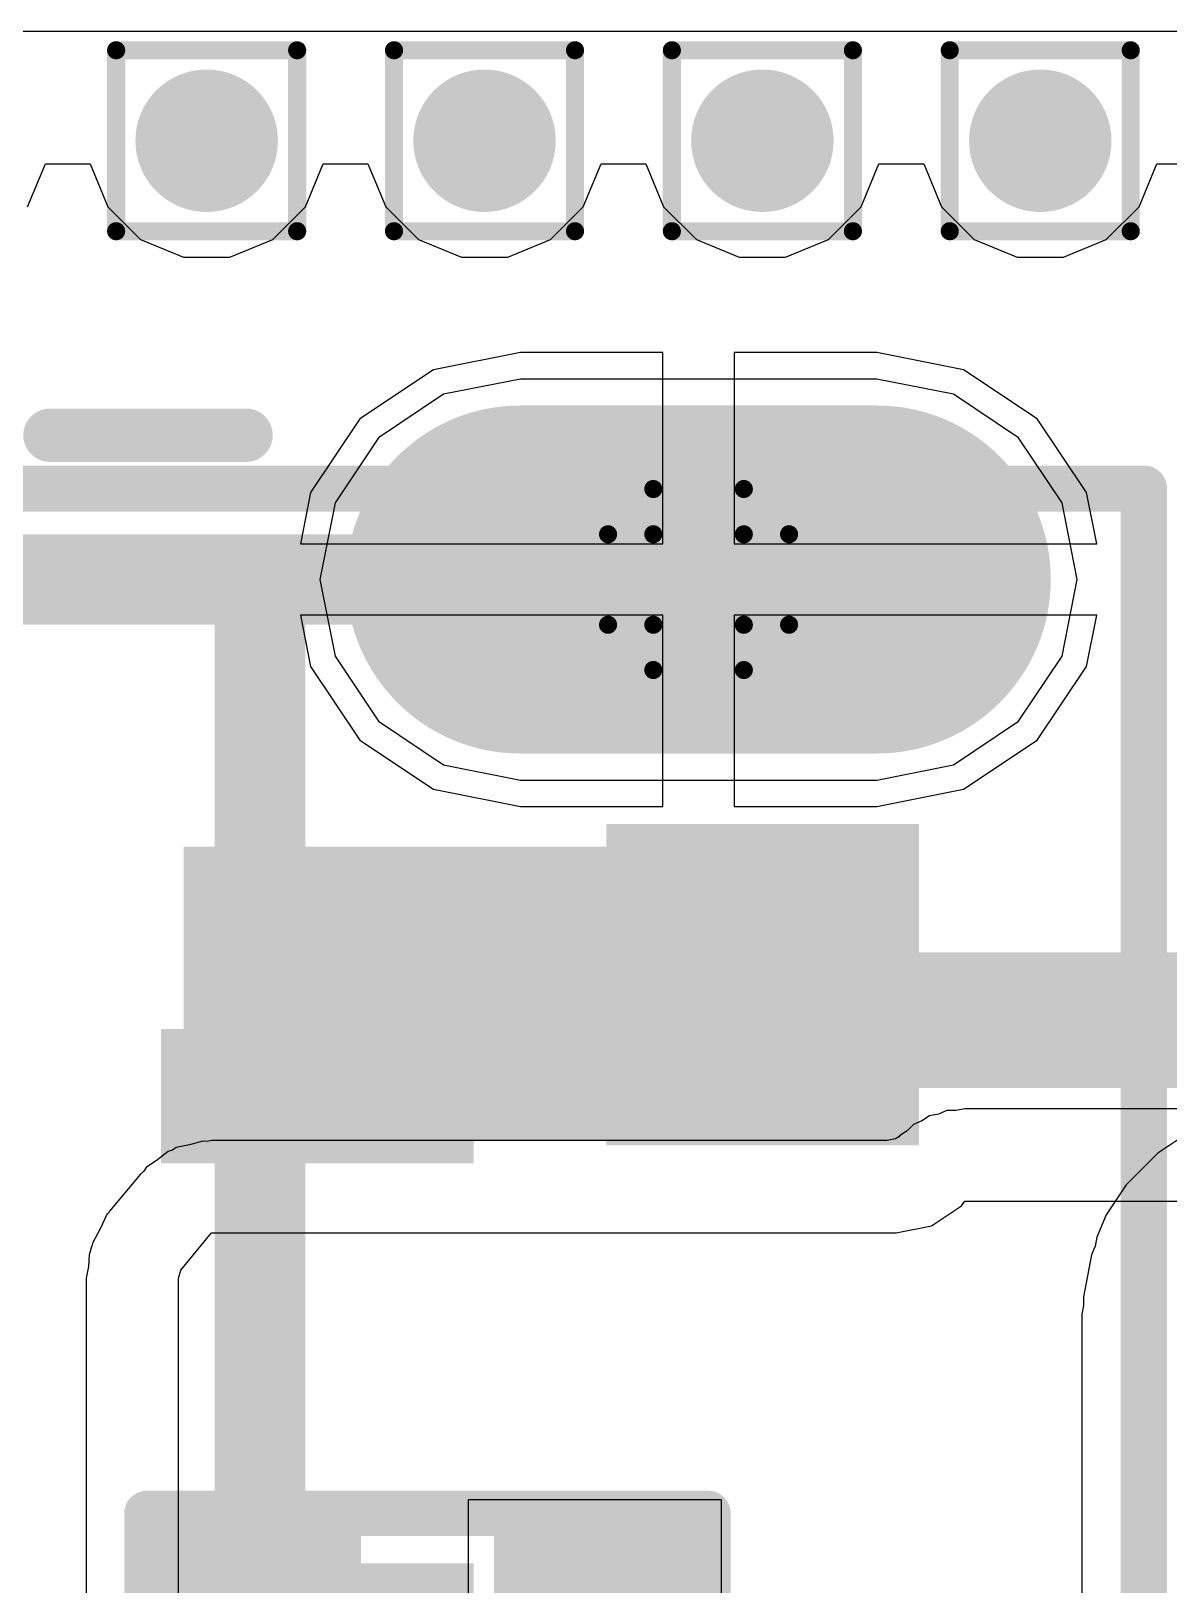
# Model space of a CAD drawing. Header units: inches. Extents: x -12 to 5355, y -7 to 5366.
# Drawn here: x 2.736 to 5.929, y 29.187 to 33.548 of the extents above; entities that cross this region are included whole.
import ezdxf

# ---------------------------------------------------------------- set-up
doc = ezdxf.new("R2010")
doc.units = ezdxf.units.IN
for name, color, linetype in [('BOTTOM LAYER', 5, 'Continuous'), ('Bottom Overlay', 54, 'Continuous'), ('Bottom Paste', 16, 'Continuous'), ('Bottom Solder', 6, 'Continuous'), ('Drill Drawing', 1, 'Continuous'), ('GROUND1', 16, 'Continuous'), ('GROUND2', 156, 'Continuous'), ('Multi-Layer', 9, 'Continuous'), ('Pad Holes', 156, 'Continuous'), ('POWER', 76, 'Continuous'), ('SIGNAL', 90, 'Continuous'), ('Top 3D Models', 56, 'Continuous'), ('TOP LAYER', 1, 'Continuous'), ('Top Overlay', 2, 'Continuous'), ('Top Paste', 8, 'Continuous'), ('Top Solder', 216, 'Continuous'), ('Via Holes', 16, 'Continuous')]:
    doc.layers.add(name, color=color, linetype=linetype)

# ---------------------------------------------------------------- blocks, each defined once
blk = doc.blocks.new('2036150003_1')
at = {"layer": 'BOTTOM LAYER'}
h = blk.add_hatch(color=5, dxfattribs=at)
edge = h.paths.add_edge_path()
edge.add_arc((-4.45, 1.01), 0.425, 180, 360)
edge.add_line((-4.025, 1.01), (-4.025, 2.01))
edge.add_arc((-4.45, 2.01), 0.425, 0, 180)
edge.add_line((-4.875, 2.01), (-4.875, 1.01))
at = {"layer": 'Bottom Solder'}
h = blk.add_hatch(color=6, dxfattribs=at)
edge = h.paths.add_edge_path()
edge.add_arc((-4.45, 1.01), 0.4885, 180, 360)
edge.add_line((-3.9615, 1.01), (-3.9615, 2.01))
edge.add_arc((-4.45, 2.01), 0.4885, 0, 180)
edge.add_line((-4.9385, 2.01), (-4.9385, 1.01))
at = {"layer": 'GROUND1'}
h = blk.add_hatch(color=16, dxfattribs=at)
edge = h.paths.add_edge_path()
edge.add_arc((-4.45, 1.01), 0.425, 180, 360)
edge.add_line((-4.025, 1.01), (-4.025, 2.01))
edge.add_arc((-4.45, 2.01), 0.425, 0, 180)
edge.add_line((-4.875, 2.01), (-4.875, 1.01))
at = {"layer": 'GROUND2'}
h = blk.add_hatch(color=156, dxfattribs=at)
edge = h.paths.add_edge_path()
edge.add_arc((-4.45, 1.01), 0.425, 180, 360)
edge.add_line((-4.025, 1.01), (-4.025, 2.01))
edge.add_arc((-4.45, 2.01), 0.425, 0, 180)
edge.add_line((-4.875, 2.01), (-4.875, 1.01))
at = {"layer": 'Multi-Layer'}
h = blk.add_hatch(color=9, dxfattribs=at)
edge = h.paths.add_edge_path()
edge.add_arc((-4.45, 1.01), 0.425, 180, 360)
edge.add_line((-4.025, 1.01), (-4.025, 2.01))
edge.add_arc((-4.45, 2.01), 0.425, 0, 180)
edge.add_line((-4.875, 2.01), (-4.875, 1.01))
at = {"layer": 'Pad Holes'}
h = blk.add_hatch(color=7, dxfattribs=at)
edge = h.paths.add_edge_path()
edge.add_arc((-4.45, 1.01), 0.225, 180, 360)
edge.add_line((-4.225, 1.01), (-4.225, 2.01))
edge.add_arc((-4.45, 2.01), 0.225, 0, 180)
edge.add_line((-4.675, 2.01), (-4.675, 1.01))
at = {"layer": 'POWER'}
h = blk.add_hatch(color=76, dxfattribs=at)
edge = h.paths.add_edge_path()
edge.add_arc((-4.45, 1.01), 0.425, 180, 360)
edge.add_line((-4.025, 1.01), (-4.025, 2.01))
edge.add_arc((-4.45, 2.01), 0.425, 0, 180)
edge.add_line((-4.875, 2.01), (-4.875, 1.01))
at = {"layer": 'SIGNAL'}
h = blk.add_hatch(color=90, dxfattribs=at)
edge = h.paths.add_edge_path()
edge.add_arc((-4.45, 1.01), 0.425, 180, 360)
edge.add_line((-4.025, 1.01), (-4.025, 2.01))
edge.add_arc((-4.45, 2.01), 0.425, 0, 180)
edge.add_line((-4.875, 2.01), (-4.875, 1.01))
at = {"layer": 'TOP LAYER'}
h = blk.add_hatch(color=1, dxfattribs=at)
edge = h.paths.add_edge_path()
edge.add_arc((-4.45, 1.01), 0.425, 180, 360)
edge.add_line((-4.025, 1.01), (-4.025, 2.01))
edge.add_arc((-4.45, 2.01), 0.425, 0, 180)
edge.add_line((-4.875, 2.01), (-4.875, 1.01))
for points in [[(-3.7, 2.065), (-3.4, 2.065), (-3.4, 1.315), (-3.7, 1.315)], [(-3.175, 2.065), (-2.925, 2.065), (-2.925, 1.315), (-3.175, 1.315)], [(-3.125, 0.815), (-2.875, 0.815), (-2.875, 0.065), (-3.125, 0.065)]]:
    blk.add_hatch(color=1, dxfattribs=at).paths.add_polyline_path(points)
at = {"layer": 'Top Paste'}
for points in [[(-3.7, 2.065), (-3.4, 2.065), (-3.4, 1.315), (-3.7, 1.315)], [(-3.175, 2.065), (-2.925, 2.065), (-2.925, 1.315), (-3.175, 1.315)], [(-3.125, 0.815), (-2.875, 0.815), (-2.875, 0.065), (-3.125, 0.065)]]:
    blk.add_hatch(color=8, dxfattribs=at).paths.add_polyline_path(points)
at = {"layer": 'Top Solder'}
h = blk.add_hatch(color=216, dxfattribs=at)
edge = h.paths.add_edge_path()
edge.add_arc((-4.45, 1.01), 0.4885, 180, 360)
edge.add_line((-3.9615, 1.01), (-3.9615, 2.01))
edge.add_arc((-4.45, 2.01), 0.4885, 0, 180)
edge.add_line((-4.9385, 2.01), (-4.9385, 1.01))
for points in [[(-3.7635, 2.1285), (-3.3365, 2.1285), (-3.3365, 1.2515), (-3.7635, 1.2515)], [(-3.2385, 2.1285), (-2.8615, 2.1285), (-2.8615, 1.2515), (-3.2385, 1.2515)], [(-3.1885, 0.8785), (-2.8115, 0.8785), (-2.8115, 0.0015), (-3.1885, 0.0015)], [(-1.6885, 0.8785), (-1.3115, 0.8785), (-1.3115, 0.0015), (-1.6885, 0.0015)]]:
    blk.add_hatch(color=216, dxfattribs=at).paths.add_polyline_path(points)
at = {"layer": 'Top 3D Models'}
for points in [[(4.705, 2.76, 0.13, 0.13, 0), (-4.705, 2.76, 0.13, 0.13, 0)], [(-4.705, -3.16, 0.13, 0.13, 0), (-4.705, 2.76, 0.13, 0.13, 0)]]:
    blk.add_lwpolyline(points, format="xyseb", dxfattribs=at)
blk.add_lwpolyline([(-4.7375, 2.76, 0.065, 0.065, 1), (-4.6725, 2.76, 0.065, 0.065, 1)], format="xyseb", close=True, dxfattribs=at)
blk.add_lwpolyline([(-4.7375, 2.76, 0.065, 0.065, 1), (-4.6725, 2.76, 0.065, 0.065, 1)], format="xyseb", close=True, dxfattribs=at)
at = {"layer": 'Top Overlay'}
blk.add_lwpolyline([(-4.855, -0.31, 0.15, 0.15, 0), (-4.855, 0.24, 0.15, 0.15, 0)], format="xyseb", dxfattribs=at)
for points in [[(-4.8925, 0.24, 0.075, 0.075, 1), (-4.8175, 0.24, 0.075, 0.075, 1)], [(-4.8925, -0.31, 0.075, 0.075, 1), (-4.8175, -0.31, 0.075, 0.075, 1)]]:
    blk.add_lwpolyline(points, format="xyseb", close=True, dxfattribs=at)
blk = doc.blocks.new('R___0402_B_97')
at = {"layer": 'BOTTOM LAYER'}
for points in [[(-0.2413, 0.3175), (-0.2413, -0.3175), (-0.6985, -0.3175), (-0.6985, 0.3175)], [(0.6985, 0.3175), (0.6985, -0.3175), (0.2413, -0.3175), (0.2413, 0.3175)]]:
    blk.add_hatch(color=5, dxfattribs=at).paths.add_polyline_path(points)
at = {"layer": 'Bottom Paste'}
for points in [[(-0.2413, 0.3175), (-0.2413, -0.3175), (-0.6985, -0.3175), (-0.6985, 0.3175)], [(0.6985, 0.3175), (0.6985, -0.3175), (0.2413, -0.3175), (0.2413, 0.3175)]]:
    blk.add_hatch(color=16, dxfattribs=at).paths.add_polyline_path(points)
at = {"layer": 'Bottom Solder'}
for points in [[(-0.1863, 0.3725), (-0.1863, -0.3725), (-0.7535, -0.3725), (-0.7535, 0.3725)], [(0.7535, 0.3725), (0.7535, -0.3725), (0.1863, -0.3725), (0.1863, 0.3725)]]:
    blk.add_hatch(color=6, dxfattribs=at).paths.add_polyline_path(points)
at = {"layer": 'Bottom Overlay'}
for points in [[(-0.7874, 0.4064, 0.127, 0.127, 0), (-0.7874, -0.4064, 0.127, 0.127, 0)], [(0.7874, 0.4064, 0.127, 0.127, 0), (-0.7874, 0.4064, 0.127, 0.127, 0)], [(0.7874, 0.4064, 0.127, 0.127, 0), (0.7874, -0.4064, 0.127, 0.127, 0)], [(0.8128, 0.4318, 0.00323, 0.00323, 0), (-0.8128, 0.4318, 0.00323, 0.00323, 0)], [(0.7874, -0.4064, 0.127, 0.127, 0), (-0.7874, -0.4064, 0.127, 0.127, 0)]]:
    blk.add_lwpolyline(points, format="xyseb", dxfattribs=at)
for points in [[(-0.8191, 0.4064, 0.0635, 0.0635, 1), (-0.7556, 0.4064, 0.0635, 0.0635, 1)], [(-0.8191, 0.4064, 0.0635, 0.0635, 1), (-0.7556, 0.4064, 0.0635, 0.0635, 1)], [(0.7556, 0.4064, 0.0635, 0.0635, 1), (0.8191, 0.4064, 0.0635, 0.0635, 1)], [(0.7556, 0.4064, 0.0635, 0.0635, 1), (0.8191, 0.4064, 0.0635, 0.0635, 1)], [(-0.8136, 0.4318, 0.00161, 0.00161, 1), (-0.812, 0.4318, 0.00161, 0.00161, 1)], [(0.812, 0.4318, 0.00161, 0.00161, 1), (0.8136, 0.4318, 0.00161, 0.00161, 1)], [(-0.8191, -0.4064, 0.0635, 0.0635, 1), (-0.7556, -0.4064, 0.0635, 0.0635, 1)], [(-0.8191, -0.4064, 0.0635, 0.0635, 1), (-0.7556, -0.4064, 0.0635, 0.0635, 1)], [(0.7556, -0.4064, 0.0635, 0.0635, 1), (0.8191, -0.4064, 0.0635, 0.0635, 1)], [(0.7556, -0.4064, 0.0635, 0.0635, 1), (0.8191, -0.4064, 0.0635, 0.0635, 1)]]:
    blk.add_lwpolyline(points, format="xyseb", close=True, dxfattribs=at)

msp = doc.modelspace()

# ---------------------------------------------------------------- hatches: boundary and pattern name
at = {"layer": 'BOTTOM LAYER'}
h = msp.add_hatch(color=5, dxfattribs=at)
edge = h.paths.add_edge_path()
edge.add_arc((3.2283, 33.2406), 0.2, 0, 360)
h = msp.add_hatch(color=5, dxfattribs=at)
edge = h.paths.add_edge_path()
edge.add_arc((4.0081, 33.2406), 0.2, 0, 360)
h = msp.add_hatch(color=5, dxfattribs=at)
edge = h.paths.add_edge_path()
edge.add_arc((4.7879, 33.2406), 0.2, 0, 360)
h = msp.add_hatch(color=5, dxfattribs=at)
edge = h.paths.add_edge_path()
edge.add_arc((5.5677, 33.2406), 0.2, 0, 360)
at = {"layer": 'GROUND1'}
h = msp.add_hatch(color=16, dxfattribs=at)
edge = h.paths.add_edge_path()
edge.add_arc((3.2283, 33.2406), 0.2, 0, 360)
h = msp.add_hatch(color=16, dxfattribs=at)
edge = h.paths.add_edge_path()
edge.add_arc((4.0081, 33.2406), 0.2, 0, 360)
h = msp.add_hatch(color=16, dxfattribs=at)
edge = h.paths.add_edge_path()
edge.add_arc((4.7879, 33.2406), 0.2, 0, 360)
h = msp.add_hatch(color=16, dxfattribs=at)
edge = h.paths.add_edge_path()
edge.add_arc((5.5677, 33.2406), 0.2, 0, 360)
at = {"layer": 'GROUND2'}
h = msp.add_hatch(color=156, dxfattribs=at)
edge = h.paths.add_edge_path()
edge.add_arc((3.2283, 33.2406), 0.2, 0, 360)
h = msp.add_hatch(color=156, dxfattribs=at)
edge = h.paths.add_edge_path()
edge.add_arc((4.0081, 33.2406), 0.2, 0, 360)
h = msp.add_hatch(color=156, dxfattribs=at)
edge = h.paths.add_edge_path()
edge.add_arc((4.7879, 33.2406), 0.2, 0, 360)
h = msp.add_hatch(color=156, dxfattribs=at)
edge = h.paths.add_edge_path()
edge.add_arc((5.5677, 33.2406), 0.2, 0, 360)
at = {"layer": 'POWER'}
h = msp.add_hatch(color=76, dxfattribs=at)
edge = h.paths.add_edge_path()
edge.add_arc((3.2283, 33.2406), 0.2, 0, 360)
h = msp.add_hatch(color=76, dxfattribs=at)
edge = h.paths.add_edge_path()
edge.add_arc((4.0081, 33.2406), 0.2, 0, 360)
h = msp.add_hatch(color=76, dxfattribs=at)
edge = h.paths.add_edge_path()
edge.add_arc((4.7879, 33.2406), 0.2, 0, 360)
h = msp.add_hatch(color=76, dxfattribs=at)
edge = h.paths.add_edge_path()
edge.add_arc((5.5677, 33.2406), 0.2, 0, 360)
at = {"layer": 'SIGNAL'}
h = msp.add_hatch(color=90, dxfattribs=at)
edge = h.paths.add_edge_path()
edge.add_arc((3.2283, 33.2406), 0.2, 0, 360)
h = msp.add_hatch(color=90, dxfattribs=at)
edge = h.paths.add_edge_path()
edge.add_arc((4.0081, 33.2406), 0.2, 0, 360)
h = msp.add_hatch(color=90, dxfattribs=at)
edge = h.paths.add_edge_path()
edge.add_arc((4.7879, 33.2406), 0.2, 0, 360)
h = msp.add_hatch(color=90, dxfattribs=at)
edge = h.paths.add_edge_path()
edge.add_arc((5.5677, 33.2406), 0.2, 0, 360)
at = {"layer": 'TOP LAYER'}
h = msp.add_hatch(color=1, dxfattribs=at)
edge = h.paths.add_edge_path()
edge.add_arc((3.2283, 33.2406), 0.2, 0, 360)
h = msp.add_hatch(color=1, dxfattribs=at)
edge = h.paths.add_edge_path()
edge.add_arc((4.0081, 33.2406), 0.2, 0, 360)
h = msp.add_hatch(color=1, dxfattribs=at)
edge = h.paths.add_edge_path()
edge.add_arc((4.7879, 33.2406), 0.2, 0, 360)
h = msp.add_hatch(color=1, dxfattribs=at)
edge = h.paths.add_edge_path()
edge.add_arc((5.5677, 33.2406), 0.2, 0, 360)
msp.add_hatch(color=1, dxfattribs=at).paths.add_polyline_path([(3.1638, 30.434), (5.1638, 30.434), (5.1638, 31.259), (3.1638, 31.259)])
at = {"layer": 'Via Holes'}
h = msp.add_hatch(color=7, dxfattribs=at)
edge = h.paths.add_edge_path()
edge.add_arc((3.2283, 33.2406), 0.1, 0, 360)
h = msp.add_hatch(color=7, dxfattribs=at)
edge = h.paths.add_edge_path()
edge.add_arc((4.0081, 33.2406), 0.1, 0, 360)
h = msp.add_hatch(color=7, dxfattribs=at)
edge = h.paths.add_edge_path()
edge.add_arc((4.7879, 33.2406), 0.1, 0, 360)
h = msp.add_hatch(color=7, dxfattribs=at)
edge = h.paths.add_edge_path()
edge.add_arc((5.5677, 33.2406), 0.1, 0, 360)

# ---------------------------------------------------------------- linework, layer by layer
at = {"layer": 'BOTTOM LAYER'}
for p, q in [((0.2641, 33.5484), (7.9908, 33.5484)), ((4.1088, 32.6462), (3.8649, 32.5977)), ((4.5088, 32.6462), (4.1088, 32.6462)), ((4.5088, 32.109), (4.5088, 32.6462)), ((5.1088, 32.6462), (4.7088, 32.6462)), ((4.7088, 32.6462), (4.7088, 32.109)), ((5.3527, 32.5977), (5.1088, 32.6462)), ((3.8649, 32.5977), (3.6582, 32.4596)), ((5.5594, 32.4596), (5.3527, 32.5977)), ((3.6582, 32.4596), (3.5201, 32.2529)), ((5.6975, 32.2529), (5.5594, 32.4596)), ((3.5201, 32.2529), (3.4914, 32.109)), ((5.7262, 32.109), (5.6975, 32.2529)), ((3.4914, 32.109), (4.5088, 32.109)), ((4.7088, 32.109), (5.7262, 32.109)), ((4.5088, 31.909), (3.4914, 31.909)), ((3.4914, 31.909), (3.5201, 31.7651)), ((4.5088, 31.3718), (4.5088, 31.909)), ((5.7262, 31.909), (4.7088, 31.909)), ((4.7088, 31.909), (4.7088, 31.3718)), ((5.6975, 31.7651), (5.7262, 31.909)), ((3.5201, 31.7651), (3.6582, 31.5584)), ((5.5594, 31.5584), (5.6975, 31.7651)), ((3.6582, 31.5584), (3.8649, 31.4203)), ((5.3527, 31.4203), (5.5594, 31.5584)), ((3.8649, 31.4203), (4.1088, 31.3718)), ((5.1088, 31.3718), (5.3527, 31.4203)), ((4.1088, 31.3718), (4.5088, 31.3718)), ((4.7088, 31.3718), (5.1088, 31.3718)), ((4.6736, 29.4259), (3.9624, 29.4259)), ((3.9624, 29.4259), (3.9624, 28.5369)), ((4.6736, 28.5369), (4.6736, 29.4259))]:
    msp.add_line(p, q, dxfattribs=at)
for points in [[(1.4088, 32.009, 0.254, 0.254, 0), (3.3782, 32.009, 0.254, 0.254, 0)], [(3.3782, 32.009, 0.254, 0.254, 0), (4.6088, 32.009, 0.254, 0.254, 0)], [(3.3782, 29.0322, 0.254, 0.254, 0), (3.3782, 32.009, 0.254, 0.254, 0)]]:
    msp.add_lwpolyline(points, format="xyseb", dxfattribs=at)
for points in [[(3.3147, 32.009, 0.127, 0.127, 1), (3.4417, 32.009, 0.127, 0.127, 1)], [(3.3147, 32.009, 0.127, 0.127, 1), (3.4417, 32.009, 0.127, 0.127, 1)], [(3.3147, 32.009, 0.127, 0.127, 1), (3.4417, 32.009, 0.127, 0.127, 1)], [(4.5453, 32.009, 0.127, 0.127, 1), (4.6723, 32.009, 0.127, 0.127, 1)]]:
    msp.add_lwpolyline(points, format="xyseb", close=True, dxfattribs=at)
at = {"layer": 'Drill Drawing'}
for points in [[(2.9743, 33.4946, 0.0508, 0.0508, 0), (3.4823, 33.4946, 0.0508, 0.0508, 0)], [(2.9743, 32.9866, 0.0508, 0.0508, 0), (2.9743, 33.4946, 0.0508, 0.0508, 0)], [(3.4823, 32.9866, 0.0508, 0.0508, 0), (3.4823, 33.4946, 0.0508, 0.0508, 0)], [(3.7541, 33.4946, 0.0508, 0.0508, 0), (4.2621, 33.4946, 0.0508, 0.0508, 0)], [(3.7541, 32.9866, 0.0508, 0.0508, 0), (3.7541, 33.4946, 0.0508, 0.0508, 0)], [(4.2621, 32.9866, 0.0508, 0.0508, 0), (4.2621, 33.4946, 0.0508, 0.0508, 0)], [(4.5339, 33.4946, 0.0508, 0.0508, 0), (5.0419, 33.4946, 0.0508, 0.0508, 0)], [(4.5339, 32.9866, 0.0508, 0.0508, 0), (4.5339, 33.4946, 0.0508, 0.0508, 0)], [(5.0419, 32.9866, 0.0508, 0.0508, 0), (5.0419, 33.4946, 0.0508, 0.0508, 0)], [(5.3137, 33.4946, 0.0508, 0.0508, 0), (5.8217, 33.4946, 0.0508, 0.0508, 0)], [(5.3137, 32.9866, 0.0508, 0.0508, 0), (5.3137, 33.4946, 0.0508, 0.0508, 0)], [(5.8217, 32.9866, 0.0508, 0.0508, 0), (5.8217, 33.4946, 0.0508, 0.0508, 0)], [(2.9743, 32.9866, 0.0508, 0.0508, 0), (3.4823, 32.9866, 0.0508, 0.0508, 0)], [(3.7541, 32.9866, 0.0508, 0.0508, 0), (4.2621, 32.9866, 0.0508, 0.0508, 0)], [(4.5339, 32.9866, 0.0508, 0.0508, 0), (5.0419, 32.9866, 0.0508, 0.0508, 0)], [(5.3137, 32.9866, 0.0508, 0.0508, 0), (5.8217, 32.9866, 0.0508, 0.0508, 0)], [(4.4818, 32.136, 0.0508, 0.0508, 0), (4.4818, 32.263, 0.0508, 0.0508, 0)], [(4.4818, 32.263, 0.0508, 0.0508, 0), (4.7358, 32.263, 0.0508, 0.0508, 0)], [(4.7358, 32.136, 0.0508, 0.0508, 0), (4.7358, 32.263, 0.0508, 0.0508, 0)], [(4.3548, 31.882, 0.0508, 0.0508, 0), (4.3548, 32.136, 0.0508, 0.0508, 0)], [(4.3548, 32.136, 0.0508, 0.0508, 0), (4.4818, 32.136, 0.0508, 0.0508, 0)], [(4.7358, 32.136, 0.0508, 0.0508, 0), (4.8628, 32.136, 0.0508, 0.0508, 0)], [(4.8628, 31.882, 0.0508, 0.0508, 0), (4.8628, 32.136, 0.0508, 0.0508, 0)], [(4.3548, 31.882, 0.0508, 0.0508, 0), (4.4818, 31.882, 0.0508, 0.0508, 0)], [(4.4818, 31.755, 0.0508, 0.0508, 0), (4.4818, 31.882, 0.0508, 0.0508, 0)], [(4.7358, 31.882, 0.0508, 0.0508, 0), (4.8628, 31.882, 0.0508, 0.0508, 0)], [(4.7358, 31.755, 0.0508, 0.0508, 0), (4.7358, 31.882, 0.0508, 0.0508, 0)], [(4.4818, 31.755, 0.0508, 0.0508, 0), (4.7358, 31.755, 0.0508, 0.0508, 0)]]:
    msp.add_lwpolyline(points, format="xyseb", dxfattribs=at)
for points in [[(2.9616, 33.4946, 0.0254, 0.0254, 1), (2.987, 33.4946, 0.0254, 0.0254, 1)], [(2.9616, 33.4946, 0.0254, 0.0254, 1), (2.987, 33.4946, 0.0254, 0.0254, 1)], [(3.4696, 33.4946, 0.0254, 0.0254, 1), (3.495, 33.4946, 0.0254, 0.0254, 1)], [(3.4696, 33.4946, 0.0254, 0.0254, 1), (3.495, 33.4946, 0.0254, 0.0254, 1)], [(3.7414, 33.4946, 0.0254, 0.0254, 1), (3.7668, 33.4946, 0.0254, 0.0254, 1)], [(3.7414, 33.4946, 0.0254, 0.0254, 1), (3.7668, 33.4946, 0.0254, 0.0254, 1)], [(4.2494, 33.4946, 0.0254, 0.0254, 1), (4.2748, 33.4946, 0.0254, 0.0254, 1)], [(4.2494, 33.4946, 0.0254, 0.0254, 1), (4.2748, 33.4946, 0.0254, 0.0254, 1)], [(4.5212, 33.4946, 0.0254, 0.0254, 1), (4.5466, 33.4946, 0.0254, 0.0254, 1)], [(4.5212, 33.4946, 0.0254, 0.0254, 1), (4.5466, 33.4946, 0.0254, 0.0254, 1)], [(5.0292, 33.4946, 0.0254, 0.0254, 1), (5.0546, 33.4946, 0.0254, 0.0254, 1)], [(5.0292, 33.4946, 0.0254, 0.0254, 1), (5.0546, 33.4946, 0.0254, 0.0254, 1)], [(5.301, 33.4946, 0.0254, 0.0254, 1), (5.3264, 33.4946, 0.0254, 0.0254, 1)], [(5.301, 33.4946, 0.0254, 0.0254, 1), (5.3264, 33.4946, 0.0254, 0.0254, 1)], [(5.809, 33.4946, 0.0254, 0.0254, 1), (5.8344, 33.4946, 0.0254, 0.0254, 1)], [(5.809, 33.4946, 0.0254, 0.0254, 1), (5.8344, 33.4946, 0.0254, 0.0254, 1)], [(2.9616, 32.9866, 0.0254, 0.0254, 1), (2.987, 32.9866, 0.0254, 0.0254, 1)], [(2.9616, 32.9866, 0.0254, 0.0254, 1), (2.987, 32.9866, 0.0254, 0.0254, 1)], [(3.4696, 32.9866, 0.0254, 0.0254, 1), (3.495, 32.9866, 0.0254, 0.0254, 1)], [(3.4696, 32.9866, 0.0254, 0.0254, 1), (3.495, 32.9866, 0.0254, 0.0254, 1)], [(3.7414, 32.9866, 0.0254, 0.0254, 1), (3.7668, 32.9866, 0.0254, 0.0254, 1)], [(3.7414, 32.9866, 0.0254, 0.0254, 1), (3.7668, 32.9866, 0.0254, 0.0254, 1)], [(4.2494, 32.9866, 0.0254, 0.0254, 1), (4.2748, 32.9866, 0.0254, 0.0254, 1)], [(4.2494, 32.9866, 0.0254, 0.0254, 1), (4.2748, 32.9866, 0.0254, 0.0254, 1)], [(4.5212, 32.9866, 0.0254, 0.0254, 1), (4.5466, 32.9866, 0.0254, 0.0254, 1)], [(4.5212, 32.9866, 0.0254, 0.0254, 1), (4.5466, 32.9866, 0.0254, 0.0254, 1)], [(5.0292, 32.9866, 0.0254, 0.0254, 1), (5.0546, 32.9866, 0.0254, 0.0254, 1)], [(5.0292, 32.9866, 0.0254, 0.0254, 1), (5.0546, 32.9866, 0.0254, 0.0254, 1)], [(5.301, 32.9866, 0.0254, 0.0254, 1), (5.3264, 32.9866, 0.0254, 0.0254, 1)], [(5.301, 32.9866, 0.0254, 0.0254, 1), (5.3264, 32.9866, 0.0254, 0.0254, 1)], [(5.809, 32.9866, 0.0254, 0.0254, 1), (5.8344, 32.9866, 0.0254, 0.0254, 1)], [(5.809, 32.9866, 0.0254, 0.0254, 1), (5.8344, 32.9866, 0.0254, 0.0254, 1)], [(4.4691, 32.263, 0.0254, 0.0254, 1), (4.4945, 32.263, 0.0254, 0.0254, 1)], [(4.4691, 32.263, 0.0254, 0.0254, 1), (4.4945, 32.263, 0.0254, 0.0254, 1)], [(4.7231, 32.263, 0.0254, 0.0254, 1), (4.7485, 32.263, 0.0254, 0.0254, 1)], [(4.7231, 32.263, 0.0254, 0.0254, 1), (4.7485, 32.263, 0.0254, 0.0254, 1)], [(4.3421, 32.136, 0.0254, 0.0254, 1), (4.3675, 32.136, 0.0254, 0.0254, 1)], [(4.3421, 32.136, 0.0254, 0.0254, 1), (4.3675, 32.136, 0.0254, 0.0254, 1)], [(4.4691, 32.136, 0.0254, 0.0254, 1), (4.4945, 32.136, 0.0254, 0.0254, 1)], [(4.4691, 32.136, 0.0254, 0.0254, 1), (4.4945, 32.136, 0.0254, 0.0254, 1)], [(4.7231, 32.136, 0.0254, 0.0254, 1), (4.7485, 32.136, 0.0254, 0.0254, 1)], [(4.7231, 32.136, 0.0254, 0.0254, 1), (4.7485, 32.136, 0.0254, 0.0254, 1)], [(4.8501, 32.136, 0.0254, 0.0254, 1), (4.8755, 32.136, 0.0254, 0.0254, 1)], [(4.8501, 32.136, 0.0254, 0.0254, 1), (4.8755, 32.136, 0.0254, 0.0254, 1)], [(4.3421, 31.882, 0.0254, 0.0254, 1), (4.3675, 31.882, 0.0254, 0.0254, 1)], [(4.3421, 31.882, 0.0254, 0.0254, 1), (4.3675, 31.882, 0.0254, 0.0254, 1)], [(4.4691, 31.882, 0.0254, 0.0254, 1), (4.4945, 31.882, 0.0254, 0.0254, 1)], [(4.4691, 31.882, 0.0254, 0.0254, 1), (4.4945, 31.882, 0.0254, 0.0254, 1)], [(4.7231, 31.882, 0.0254, 0.0254, 1), (4.7485, 31.882, 0.0254, 0.0254, 1)], [(4.7231, 31.882, 0.0254, 0.0254, 1), (4.7485, 31.882, 0.0254, 0.0254, 1)], [(4.8501, 31.882, 0.0254, 0.0254, 1), (4.8755, 31.882, 0.0254, 0.0254, 1)], [(4.8501, 31.882, 0.0254, 0.0254, 1), (4.8755, 31.882, 0.0254, 0.0254, 1)], [(4.4691, 31.755, 0.0254, 0.0254, 1), (4.4945, 31.755, 0.0254, 0.0254, 1)], [(4.4691, 31.755, 0.0254, 0.0254, 1), (4.4945, 31.755, 0.0254, 0.0254, 1)], [(4.7231, 31.755, 0.0254, 0.0254, 1), (4.7485, 31.755, 0.0254, 0.0254, 1)], [(4.7231, 31.755, 0.0254, 0.0254, 1), (4.7485, 31.755, 0.0254, 0.0254, 1)]]:
    msp.add_lwpolyline(points, format="xyseb", close=True, dxfattribs=at)
at = {"layer": 'GROUND1'}
for p, q in [((0.2641, 33.5484), (8.3526, 33.5484)), ((4.1088, 32.6462), (3.8649, 32.5977)), ((4.5088, 32.6462), (4.1088, 32.6462)), ((4.5088, 32.109), (4.5088, 32.6462)), ((5.1088, 32.6462), (4.7088, 32.6462)), ((4.7088, 32.6462), (4.7088, 32.109)), ((5.3527, 32.5977), (5.1088, 32.6462)), ((3.8649, 32.5977), (3.6582, 32.4596)), ((5.5594, 32.4596), (5.3527, 32.5977)), ((3.6582, 32.4596), (3.5201, 32.2529)), ((5.6975, 32.2529), (5.5594, 32.4596)), ((3.5201, 32.2529), (3.4914, 32.109)), ((5.7262, 32.109), (5.6975, 32.2529)), ((3.4914, 32.109), (4.5088, 32.109)), ((4.7088, 32.109), (5.7262, 32.109)), ((4.5088, 31.909), (3.4914, 31.909)), ((3.4914, 31.909), (3.5201, 31.7651)), ((4.5088, 31.3718), (4.5088, 31.909)), ((5.7262, 31.909), (4.7088, 31.909)), ((4.7088, 31.909), (4.7088, 31.3718)), ((5.6975, 31.7651), (5.7262, 31.909)), ((3.5201, 31.7651), (3.6582, 31.5584)), ((5.5594, 31.5584), (5.6975, 31.7651)), ((3.6582, 31.5584), (3.8649, 31.4203)), ((5.3527, 31.4203), (5.5594, 31.5584)), ((3.8649, 31.4203), (4.1088, 31.3718)), ((5.1088, 31.3718), (5.3527, 31.4203)), ((4.1088, 31.3718), (4.5088, 31.3718)), ((4.7088, 31.3718), (5.1088, 31.3718))]:
    msp.add_line(p, q, dxfattribs=at)
at = {"layer": 'GROUND2'}
for p, q in [((0.2641, 33.5484), (8.3554, 33.5484)), ((4.1088, 32.6462), (3.8649, 32.5977)), ((4.5088, 32.6462), (4.1088, 32.6462)), ((4.5088, 32.109), (4.5088, 32.6462)), ((5.1088, 32.6462), (4.7088, 32.6462)), ((4.7088, 32.6462), (4.7088, 32.109)), ((5.3527, 32.5977), (5.1088, 32.6462)), ((3.8649, 32.5977), (3.6582, 32.4596)), ((5.5594, 32.4596), (5.3527, 32.5977)), ((3.6582, 32.4596), (3.5201, 32.2529)), ((5.6975, 32.2529), (5.5594, 32.4596)), ((3.5201, 32.2529), (3.4914, 32.109)), ((5.7262, 32.109), (5.6975, 32.2529)), ((3.4914, 32.109), (4.5088, 32.109)), ((4.7088, 32.109), (5.7262, 32.109)), ((4.5088, 31.909), (3.4914, 31.909)), ((3.4914, 31.909), (3.5201, 31.7651)), ((4.5088, 31.3718), (4.5088, 31.909)), ((5.7262, 31.909), (4.7088, 31.909)), ((4.7088, 31.909), (4.7088, 31.3718)), ((5.6975, 31.7651), (5.7262, 31.909)), ((3.5201, 31.7651), (3.6582, 31.5584)), ((5.5594, 31.5584), (5.6975, 31.7651)), ((3.6582, 31.5584), (3.8649, 31.4203)), ((5.3527, 31.4203), (5.5594, 31.5584)), ((3.8649, 31.4203), (4.1088, 31.3718)), ((5.1088, 31.3718), (5.3527, 31.4203)), ((4.1088, 31.3718), (4.5088, 31.3718)), ((4.7088, 31.3718), (5.1088, 31.3718))]:
    msp.add_line(p, q, dxfattribs=at)
at = {"layer": 'POWER'}
for p, q in [((2.7258, 33.0554), (2.7756, 33.1756)), ((2.7756, 33.1756), (2.9013, 33.1756)), ((2.9013, 33.1756), (2.9511, 33.0554)), ((3.5056, 33.0554), (3.5553, 33.1756)), ((3.5553, 33.1756), (3.6811, 33.1756)), ((3.6811, 33.1756), (3.7309, 33.0554)), ((4.2853, 33.0554), (4.3351, 33.1756)), ((4.3351, 33.1756), (4.4609, 33.1756)), ((4.4609, 33.1756), (4.5107, 33.0554)), ((5.0651, 33.0554), (5.1149, 33.1756)), ((5.1149, 33.1756), (5.2407, 33.1756)), ((5.2407, 33.1756), (5.2905, 33.0554)), ((5.8449, 33.0554), (5.8947, 33.1756)), ((5.8947, 33.1756), (6.0205, 33.1756)), ((2.9511, 33.0554), (3.0431, 32.9634)), ((3.4136, 32.9634), (3.5056, 33.0554)), ((3.7309, 33.0554), (3.8229, 32.9634)), ((4.1933, 32.9634), (4.2853, 33.0554)), ((4.5107, 33.0554), (4.6027, 32.9634)), ((4.9731, 32.9634), (5.0651, 33.0554)), ((5.2905, 33.0554), (5.3825, 32.9634)), ((5.7529, 32.9634), (5.8449, 33.0554)), ((3.0431, 32.9634), (3.1633, 32.9136)), ((3.2934, 32.9136), (3.4136, 32.9634)), ((3.8229, 32.9634), (3.9431, 32.9136)), ((4.0732, 32.9136), (4.1933, 32.9634)), ((4.6027, 32.9634), (4.7229, 32.9136)), ((4.8529, 32.9136), (4.9731, 32.9634)), ((5.3825, 32.9634), (5.5026, 32.9136)), ((5.6327, 32.9136), (5.7529, 32.9634)), ((3.1633, 32.9136), (3.2934, 32.9136)), ((3.9431, 32.9136), (4.0732, 32.9136)), ((4.7229, 32.9136), (4.8529, 32.9136)), ((5.5026, 32.9136), (5.6327, 32.9136)), ((4.1088, 32.5718), (3.8934, 32.529)), ((5.1088, 32.5718), (4.1088, 32.5718)), ((5.3242, 32.529), (5.1088, 32.5718)), ((3.8934, 32.529), (3.7108, 32.407)), ((5.5068, 32.407), (5.3242, 32.529)), ((3.7108, 32.407), (3.5888, 32.2244)), ((5.6288, 32.2244), (5.5068, 32.407)), ((3.5888, 32.2244), (3.546, 32.009)), ((5.6716, 32.009), (5.6288, 32.2244)), ((3.546, 32.009), (3.5888, 31.7936)), ((5.6288, 31.7936), (5.6716, 32.009)), ((3.5888, 31.7936), (3.7108, 31.611)), ((5.5068, 31.611), (5.6288, 31.7936)), ((3.7108, 31.611), (3.8934, 31.489)), ((5.3242, 31.489), (5.5068, 31.611)), ((3.8934, 31.489), (4.1088, 31.4462)), ((5.1088, 31.4462), (5.3242, 31.489)), ((4.1088, 31.4462), (5.1088, 31.4462)), ((5.9821, 30.455), (5.8981, 30.3989)), ((5.8981, 30.3989), (5.8088, 30.3096)), ((5.8088, 30.3096), (5.7527, 30.2255)), ((5.7527, 30.2255), (5.7269, 30.1634)), ((5.7269, 30.1634), (5.7218, 30.1375)), ((5.7118, 30.113), (5.6893, 29.9954)), ((5.7218, 30.1375), (5.7118, 30.113)), ((5.6894, 29.9708), (5.6846, 29.9466)), ((5.6893, 29.9954), (5.6894, 29.9708)), ((5.6846, 29.9466), (5.6846, 28.1428))]:
    msp.add_line(p, q, dxfattribs=at)
at = {"layer": 'SIGNAL'}
for p, q in [((0.2641, 33.5484), (8.3554, 33.5484)), ((4.1088, 32.6462), (3.8649, 32.5977)), ((4.5088, 32.6462), (4.1088, 32.6462)), ((4.5088, 32.109), (4.5088, 32.6462)), ((5.1088, 32.6462), (4.7088, 32.6462)), ((4.7088, 32.6462), (4.7088, 32.109)), ((5.3527, 32.5977), (5.1088, 32.6462)), ((3.8649, 32.5977), (3.6582, 32.4596)), ((5.5594, 32.4596), (5.3527, 32.5977)), ((3.6582, 32.4596), (3.5201, 32.2529)), ((5.6975, 32.2529), (5.5594, 32.4596)), ((3.5201, 32.2529), (3.4914, 32.109)), ((5.7262, 32.109), (5.6975, 32.2529)), ((3.4914, 32.109), (4.5088, 32.109)), ((4.7088, 32.109), (5.7262, 32.109)), ((4.5088, 31.909), (3.4914, 31.909)), ((3.4914, 31.909), (3.5201, 31.7651)), ((4.5088, 31.3718), (4.5088, 31.909)), ((5.7262, 31.909), (4.7088, 31.909)), ((4.7088, 31.909), (4.7088, 31.3718)), ((5.6975, 31.7651), (5.7262, 31.909)), ((3.5201, 31.7651), (3.6582, 31.5584)), ((5.5594, 31.5584), (5.6975, 31.7651)), ((3.6582, 31.5584), (3.8649, 31.4203)), ((5.3527, 31.4203), (5.5594, 31.5584)), ((3.8649, 31.4203), (4.1088, 31.3718)), ((5.1088, 31.3718), (5.3527, 31.4203)), ((4.1088, 31.3718), (4.5088, 31.3718)), ((4.7088, 31.3718), (5.1088, 31.3718))]:
    msp.add_line(p, q, dxfattribs=at)
at = {"layer": 'TOP LAYER'}
for p, q in [((0.2641, 33.5484), (8.3526, 33.5484)), ((4.1088, 32.6462), (3.8649, 32.5977)), ((4.5088, 32.6462), (4.1088, 32.6462)), ((4.5088, 32.109), (4.5088, 32.6462)), ((5.1088, 32.6462), (4.7088, 32.6462)), ((4.7088, 32.6462), (4.7088, 32.109)), ((5.3527, 32.5977), (5.1088, 32.6462)), ((3.8649, 32.5977), (3.6582, 32.4596)), ((5.5594, 32.4596), (5.3527, 32.5977)), ((3.6582, 32.4596), (3.5201, 32.2529)), ((5.6975, 32.2529), (5.5594, 32.4596)), ((3.5201, 32.2529), (3.4914, 32.109)), ((5.7262, 32.109), (5.6975, 32.2529)), ((3.4914, 32.109), (4.5088, 32.109)), ((4.7088, 32.109), (5.7262, 32.109)), ((4.5088, 31.909), (3.4914, 31.909)), ((3.4914, 31.909), (3.5201, 31.7651)), ((4.5088, 31.3718), (4.5088, 31.909)), ((5.7262, 31.909), (4.7088, 31.909)), ((4.7088, 31.909), (4.7088, 31.3718)), ((5.6975, 31.7651), (5.7262, 31.909)), ((3.5201, 31.7651), (3.6582, 31.5584)), ((5.5594, 31.5584), (5.6975, 31.7651)), ((3.6582, 31.5584), (3.8649, 31.4203)), ((5.3527, 31.4203), (5.5594, 31.5584)), ((3.8649, 31.4203), (4.1088, 31.3718)), ((5.1088, 31.3718), (5.3527, 31.4203)), ((4.1088, 31.3718), (4.5088, 31.3718)), ((4.7088, 31.3718), (5.1088, 31.3718)), ((5.2354, 30.4892), (5.2119, 30.4794)), ((5.2566, 30.5033), (5.2354, 30.4892)), ((5.2817, 30.5083), (5.2566, 30.5033)), ((5.3052, 30.5181), (5.2817, 30.5083)), ((5.3307, 30.5181), (5.3052, 30.5181)), ((5.3557, 30.523), (5.3307, 30.5181)), ((9.9695, 30.5231), (5.3557, 30.523)), ((5.171, 30.4448), (5.1619, 30.4387)), ((5.1726, 30.4472), (5.171, 30.4448)), ((5.1938, 30.4614), (5.1726, 30.4472)), ((5.2119, 30.4794), (5.1938, 30.4614)), ((3.1206, 30.4039), (3.0908, 30.3796)), ((3.1325, 30.4074), (3.1206, 30.4039)), ((3.1427, 30.4143), (3.1325, 30.4074)), ((3.1805, 30.4218), (3.1427, 30.4143)), ((3.2174, 30.4328), (3.1805, 30.4218)), ((3.2297, 30.4316), (3.2174, 30.4328)), ((3.2418, 30.434), (3.2297, 30.4316)), ((5.1383, 30.434), (3.2418, 30.434)), ((5.1619, 30.4387), (5.1383, 30.434)), ((3.0587, 30.3581), (3.0518, 30.3479)), ((3.0908, 30.3796), (3.0587, 30.3581)), ((3.0423, 30.3401), (2.9558, 30.2356)), ((3.0518, 30.3479), (3.0423, 30.3401)), ((2.9486, 30.2264), (2.9291, 30.1861)), ((2.953, 30.2304), (2.9486, 30.2264)), ((2.9558, 30.2356), (2.953, 30.2304)), ((5.2629, 30.1947), (5.3469, 30.2509)), ((5.3469, 30.2509), (5.3557, 30.2641)), ((5.3557, 30.2641), (9.9695, 30.2641)), ((2.9291, 30.1861), (2.9078, 30.1466)), ((5.1638, 30.175), (5.2629, 30.1947)), ((2.9072, 30.1407), (2.9047, 30.1354)), ((2.9078, 30.1466), (2.9072, 30.1407)), ((3.1554, 30.0705), (3.2418, 30.175)), ((3.2418, 30.175), (5.1638, 30.175)), ((2.8989, 30.1131), (2.897, 30.0804)), ((2.9047, 30.1354), (2.8989, 30.1131)), ((2.897, 30.0804), (2.8906, 30.0482)), ((3.1496, 30.0482), (3.1554, 30.0705)), ((2.8906, 30.0482), (2.8906, 28.934)), ((3.1496, 28.934), (3.1496, 30.0482))]:
    msp.add_line(p, q, dxfattribs=at)
msp.add_lwpolyline([(4.6438, 30.7721, 0.381, 0.381, 0), (7.043, 30.7721, 0.381, 0.381, 0)], format="xyseb", dxfattribs=at)
msp.add_lwpolyline([(4.5486, 30.7721, 0.1905, 0.1905, 1), (4.7391, 30.7721, 0.1905, 0.1905, 1)], format="xyseb", close=True, dxfattribs=at)

# ---------------------------------------------------------------- block references
for name, p, rotation in [('2036150003_1', (3.0988, 27.559), 270), ('R___0402_B_97', (3.8481, 28.9814), 180)]:
    msp.add_blockref(name, p, dxfattribs=dict(rotation=rotation))

doc.saveas('drawing.dxf')
